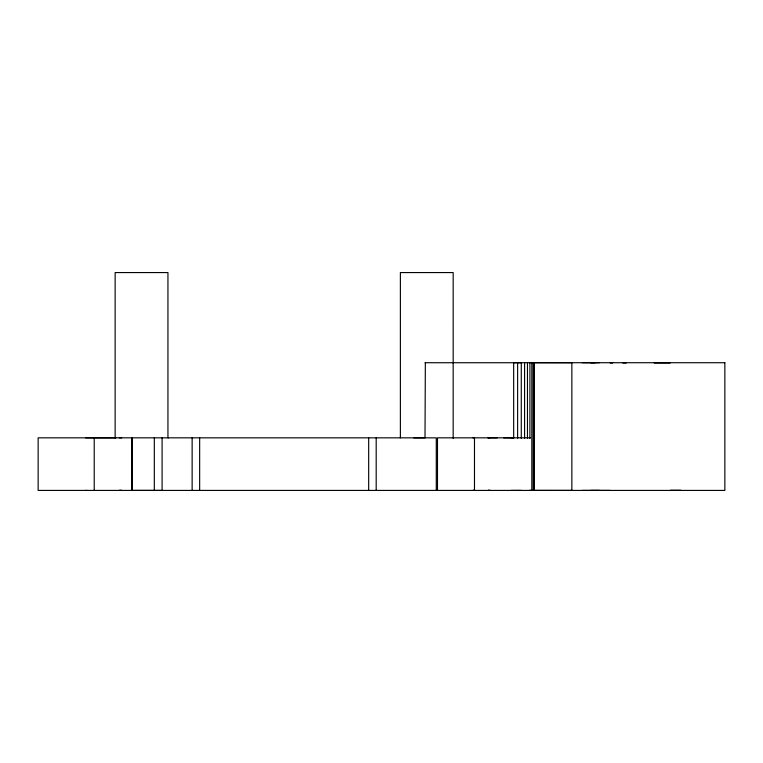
<?xml version="1.0" encoding="UTF-8"?>
<svg xmlns="http://www.w3.org/2000/svg" width="763" height="763" viewBox="0 0 763 763"><rect width="100%" height="100%" fill="white"/><g stroke="black" fill="none" stroke-linecap="round" stroke-linejoin="round"><path stroke-width="1.14" d="M132.047 490.409L132.047 437.828L132.047 490.418L162.099 490.418L162.099 437.838M154.317 490.418L154.317 437.838M376.188 490.418L376.188 437.848M425.344 362.721L425.01 437.848L413.784 437.838M437.485 490.418L437.485 437.838L530.552 437.828M453.165 438.391L453.165 362.721M474.472 490.39L472.965 490.39L474.481 490.399L474.481 437.828L472.974 437.828M513.671 438.382L513.671 362.711L521.282 362.711L521.282 438.382M517.619 438.391L517.629 362.73M524.582 438.382L524.582 362.711M527.471 438.382L527.471 362.711M529.894 438.382L529.904 362.711M531.821 490.399L531.83 362.711M533.213 490.399L533.213 362.711M571.859 490.409L571.859 362.711L534.253 362.692M521.282 490.399L513.671 490.399M582.322 362.721L599.403 362.721M610.171 362.721L612.613 362.721L610.181 362.721M670.276 362.721L654.139 362.721L670.267 362.721M489.77 490.399L488.101 490.38L490.228 490.38M512.889 490.39L511.239 490.399M610.171 490.418L582.322 490.409M599.403 490.409L590.686 490.409M425.02 362.73L724.85 362.721M622.761 362.721L626.299 362.721L622.761 362.721M85.599 437.828L115.804 437.828M119.209 437.838L121.727 437.828M168.48 437.838L167.946 437.838L167.946 272.572L115.146 272.572L115.146 437.838M497.295 437.828L488.11 437.828L489.77 437.828M503.714 437.828L512.898 437.828L511.239 437.828M85.599 490.409L87.068 490.409M534.243 490.39L571.859 490.409M590.696 362.721L595.035 362.73M724.85 362.721L724.85 490.418L38.15 490.418L38.15 437.828L436.274 437.848L436.274 490.399M453.184 362.721L453.174 272.572L400.384 272.572L400.384 437.838M368.672 437.838L368.672 490.418M199.658 437.838L199.658 490.418M192.142 437.838L192.142 490.418M94.221 437.828L94.221 490.409M534.043 362.711L534.291 490.399L534.043 362.711M530.543 490.39L529.522 490.39L530.543 490.39M121.737 490.409L119.209 490.418L121.746 490.418M681.044 490.409L670.276 490.418L681.044 490.409"/></g></svg>
